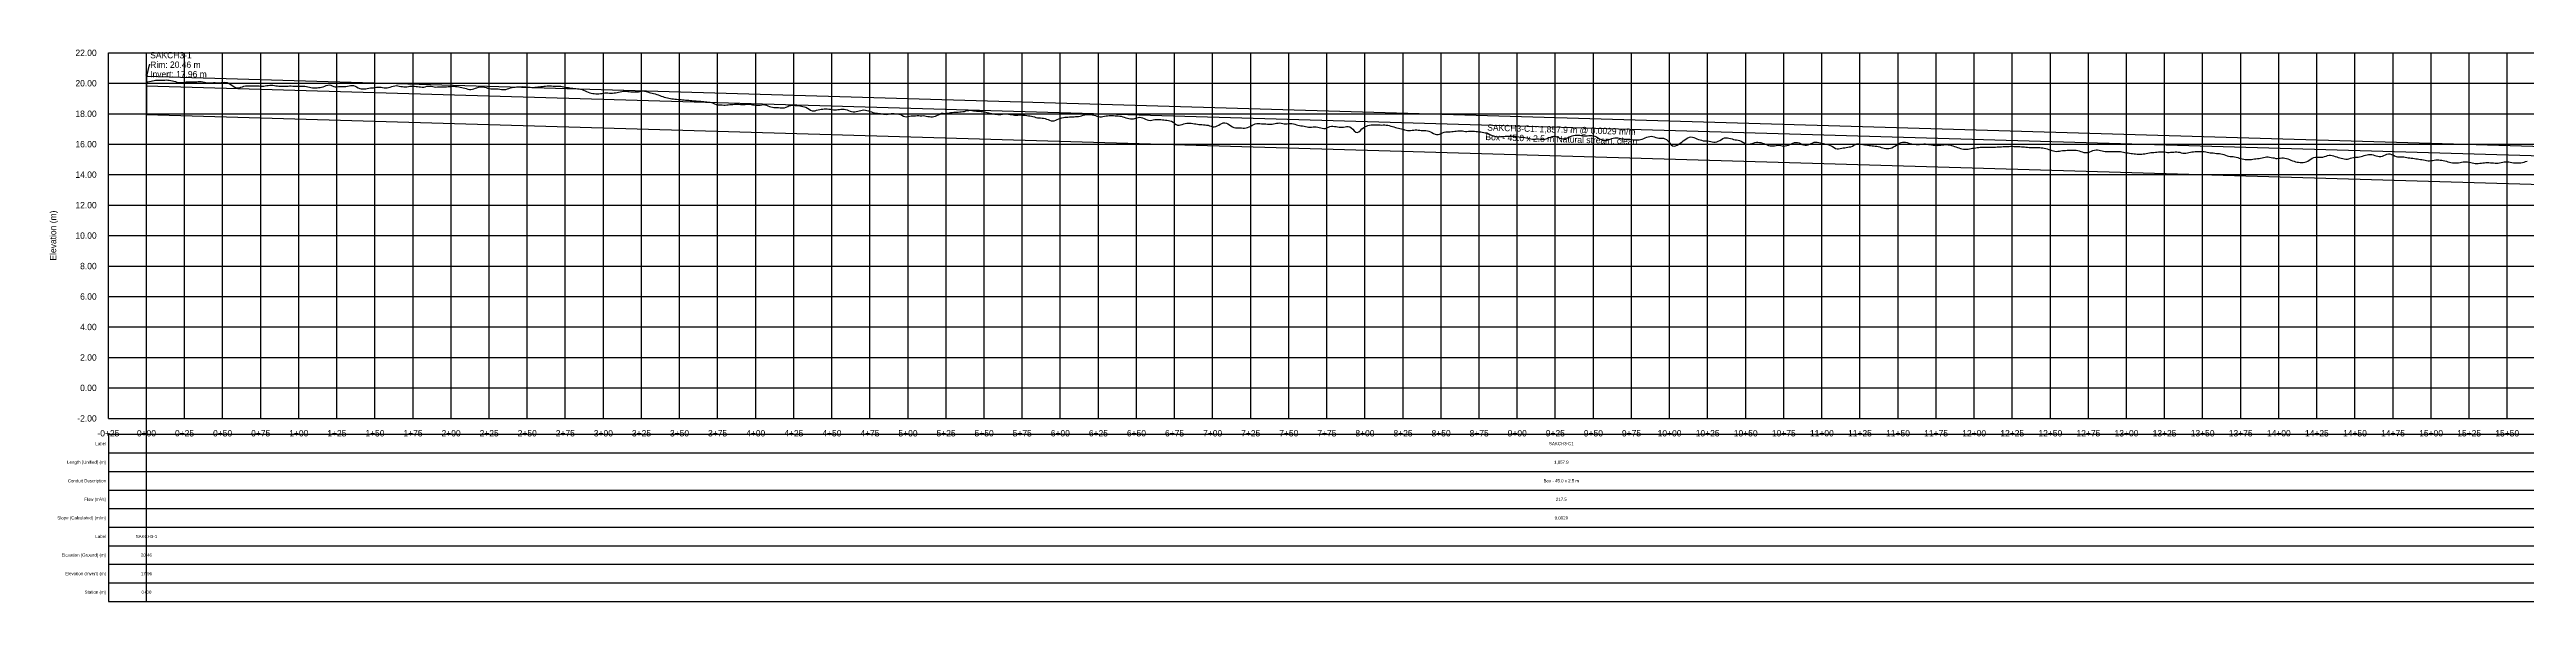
# Model space of a CAD drawing. Extents: x -64 to 6511, y -140 to 222.
# Drawn here: x -64 to 1563, y -140 to 222 of the extents above; entities that cross this region are included whole.
import ezdxf
from ezdxf.enums import TextEntityAlignment as Align

# ---------------------------------------------------------------- set-up
doc = ezdxf.new("R2010")
doc.units = 0
for name, color, linetype in [('Annotation', 7, 'Continuous'), ('Annotation_Table', 254, 'Continuous'), ('Crown', 7, 'Continuous'), ('Grid', 254, 'Continuous'), ('Grid_Text', 7, 'Continuous'), ('Ground_Elevation', 3, 'Continuous'), ('Hydraulic_Grade', 5, 'Continuous'), ('Invert', 7, 'Continuous'), ('Structure', 7, 'Continuous')]:
    doc.layers.add(name, color=color, linetype=linetype)

msp = doc.modelspace()

# ---------------------------------------------------------------- linework, layer by layer
at = {"layer": 'Annotation', "color": 0}
msp.add_lwpolyline([(2.44, 212.21), (1.7, 212.21), (0, 204.59)], dxfattribs=at)
msp.add_lwpolyline([(0, 204.59), (-0.2, 205.57), (0.59, 205.39)], close=True, dxfattribs=at)
at = {"layer": 'Annotation_Table', "color": 254}
for points in [[(0, -140.21), (0, 220)], [(-25, -30.48), (6474.95, -30.48)], [(-25, -30.48), (-25, -140.21)], [(-25, -42.67), (6474.95, -42.67)], [(-25, -54.86), (6474.95, -54.86)], [(-25, -67.06), (6474.95, -67.06)], [(-25, -79.25), (6474.95, -79.25)], [(-25, -91.44), (6474.95, -91.44)], [(-25, -103.63), (6474.95, -103.63)], [(-25, -115.82), (6474.95, -115.82)], [(-25, -128.02), (6474.95, -128.02)], [(-25, -140.21), (6474.95, -140.21)]]:
    msp.add_lwpolyline(points, dxfattribs=at)
at = {"layer": 'Crown', "color": 0}
for points in [[(0, 204.59), (0, 204.59)], [(0, 204.59), (1857.89, 150.27)]]:
    msp.add_lwpolyline(points, dxfattribs=at)
at = {"layer": 'Grid', "color": 254}
for points in [[(-25, 220), (6475, 220)], [(-25, -20), (-25, 220)], [(0, -20), (0, 220)], [(25, -20), (25, 220)], [(50, -20), (50, 220)], [(75, -20), (75, 220)], [(100, -20), (100, 220)], [(125, -20), (125, 220)], [(150, -20), (150, 220)], [(175, -20), (175, 220)], [(200, -20), (200, 220)], [(225, -20), (225, 220)], [(250, -20), (250, 220)], [(275, -20), (275, 220)], [(300, -20), (300, 220)], [(325, -20), (325, 220)], [(350, -20), (350, 220)], [(375, -20), (375, 220)], [(400, -20), (400, 220)], [(425, -20), (425, 220)], [(450, -20), (450, 220)], [(475, -20), (475, 220)], [(500, -20), (500, 220)], [(525, -20), (525, 220)], [(550, -20), (550, 220)], [(575, -20), (575, 220)], [(600, -20), (600, 220)], [(625, -20), (625, 220)], [(650, -20), (650, 220)], [(675, -20), (675, 220)], [(700, -20), (700, 220)], [(725, -20), (725, 220)], [(750, -20), (750, 220)], [(775, -20), (775, 220)], [(800, -20), (800, 220)], [(825, -20), (825, 220)], [(850, -20), (850, 220)], [(875, -20), (875, 220)], [(900, -20), (900, 220)], [(925, -20), (925, 220)], [(950, -20), (950, 220)], [(975, -20), (975, 220)], [(1000, -20), (1000, 220)], [(1025, -20), (1025, 220)], [(1050, -20), (1050, 220)], [(1075, -20), (1075, 220)], [(1100, -20), (1100, 220)], [(1125, -20), (1125, 220)], [(1150, -20), (1150, 220)], [(1175, -20), (1175, 220)], [(1200, -20), (1200, 220)], [(1225, -20), (1225, 220)], [(1250, -20), (1250, 220)], [(1275, -20), (1275, 220)], [(1300, -20), (1300, 220)], [(1325, -20), (1325, 220)], [(1350, -20), (1350, 220)], [(1375, -20), (1375, 220)], [(1400, -20), (1400, 220)], [(1425, -20), (1425, 220)], [(1450, -20), (1450, 220)], [(1475, -20), (1475, 220)], [(1500, -20), (1500, 220)], [(1525, -20), (1525, 220)], [(1550, -20), (1550, 220)], [(-25, 200), (6475, 200)], [(-25, 180), (6475, 180)], [(-25, 160), (6475, 160)], [(-25, 140), (6475, 140)], [(-25, 120), (6475, 120)], [(-25, 100), (6475, 100)], [(-25, 80), (6475, 80)], [(-25, 60), (6475, 60)], [(-25, 40), (6475, 40)], [(-25, 20), (6475, 20)], [(-25, 0), (6475, 0)], [(-25, -20), (6475, -20)]]:
    msp.add_lwpolyline(points, dxfattribs=at)
at = {"layer": 'Ground_Elevation', "color": 3}
msp.add_lwpolyline([(0, 200.89), (1, 201.01), (2, 201.18), (3, 201.4), (4, 201.65), (5, 201.85), (6, 201.97), (7, 202.04), (8, 202.08), (9, 202.08), (10, 202.07), (11, 202.08), (12, 202.11), (13, 202.15), (14, 202.11), (15, 202.03), (16, 201.88), (17, 201.69), (18, 201.43), (19, 201.12), (20, 200.81), (21, 200.54), (22, 200.42), (23, 200.44), (24, 200.6), (25, 200.78), (26, 200.92), (27, 200.97), (28, 200.95), (29, 200.93), (30, 200.92), (31, 200.94), (32, 200.99), (33, 201.05), (34, 201.12), (35, 201.14), (36, 201.07), (37, 200.91), (38, 200.7), (39, 200.52), (40, 200.38), (41, 200.32), (42, 200.33), (43, 200.36), (44, 200.4), (45, 200.4), (46, 200.36), (47, 200.33), (48, 200.37), (49, 200.47), (50, 200.57), (51, 200.63), (52, 200.6), (53, 200.4), (54, 199.99), (55, 199.42), (56, 198.71), (57, 198.01), (58, 197.43), (59, 197.06), (60, 196.91), (61, 197), (62, 197.34), (63, 197.73), (64, 198.08), (65, 198.27), (66, 198.34), (67, 198.33), (68, 198.3), (69, 198.3), (70, 198.33), (71, 198.38), (72, 198.37), (73, 198.32), (74, 198.25), (75, 198.17), (76, 198.12), (77, 198.14), (78, 198.24), (79, 198.43), (80, 198.62), (81, 198.76), (82, 198.79), (83, 198.69), (84, 198.55), (85, 198.39), (86, 198.22), (87, 198.11), (88, 198.09), (89, 198.12), (90, 198.19), (91, 198.2), (92, 198.18), (93, 198.19), (94, 198.23), (95, 198.24), (96, 198.15), (97, 198.07), (98, 198.03), (99, 198.01), (100, 198.01), (101, 198.04), (102, 198.1), (103, 198.12), (104, 198.07), (105, 197.9), (106, 197.69), (107, 197.48), (108, 197.27), (109, 197.07), (110, 196.96), (111, 196.93), (112, 197), (113, 197.16), (114, 197.33), (115, 197.5), (116, 197.75), (117, 198.08), (118, 198.48), (119, 198.84), (120, 198.95), (121, 198.76), (122, 198.31), (123, 197.84), (124, 197.62), (125, 197.69), (126, 197.81), (127, 197.84), (128, 197.83), (129, 197.82), (130, 197.82), (131, 197.87), (132, 198.01), (133, 198.21), (134, 198.43), (135, 198.6), (136, 198.47), (137, 198.05), (138, 197.57), (139, 197.08), (140, 196.66), (141, 196.41), (142, 196.33), (143, 196.36), (144, 196.44), (145, 196.59), (146, 196.78), (147, 196.94), (148, 197.03), (149, 197.1), (150, 197.21), (151, 197.35), (152, 197.45), (153, 197.47), (154, 197.4), (155, 197.23), (156, 197.05), (157, 196.92), (158, 196.95), (159, 197.12), (160, 197.43), (161, 197.78), (162, 198.12), (163, 198.34), (164, 198.43), (165, 198.33), (166, 198.16), (167, 197.98), (168, 197.83), (169, 197.75), (170, 197.73), (171, 197.76), (172, 197.86), (173, 198.01), (174, 198.14), (175, 198.15), (176, 198.05), (177, 197.95), (178, 197.85), (179, 197.73), (180, 197.58), (181, 197.48), (182, 197.55), (183, 197.75), (184, 197.99), (185, 198.12), (186, 198.11), (187, 197.99), (188, 197.82), (189, 197.65), (190, 197.55), (191, 197.56), (192, 197.64), (193, 197.73), (194, 197.77), (195, 197.75), (196, 197.73), (197, 197.75), (198, 197.84), (199, 197.92), (200, 197.98), (201, 198.01), (202, 198.01), (203, 197.93), (204, 197.79), (205, 197.58), (206, 197.36), (207, 197.17), (208, 196.98), (209, 196.76), (210, 196.46), (211, 196.16), (212, 195.94), (213, 195.9), (214, 196.02), (215, 196.3), (216, 196.68), (217, 197.09), (218, 197.44), (219, 197.65), (220, 197.68), (221, 197.6), (222, 197.4), (223, 197.17), (224, 196.89), (225, 196.62), (226, 196.41), (227, 196.32), (228, 196.31), (229, 196.32), (230, 196.31), (231, 196.24), (232, 196.12), (233, 195.98), (234, 195.88), (235, 195.86), (236, 196), (237, 196.28), (238, 196.62), (239, 196.95), (240, 197.22), (241, 197.43), (242, 197.55), (243, 197.6), (244, 197.64), (245, 197.69), (246, 197.75), (247, 197.78), (248, 197.75), (249, 197.65), (250, 197.54), (251, 197.44), (252, 197.38), (253, 197.33), (254, 197.33), (255, 197.41), (256, 197.53), (257, 197.66), (258, 197.76), (259, 197.81), (260, 197.89), (261, 198.03), (262, 198.18), (263, 198.32), (264, 198.36), (265, 198.31), (266, 198.23), (267, 198.16), (268, 198.14), (269, 198.15), (270, 198.16), (271, 198.12), (272, 198.03), (273, 197.91), (274, 197.72), (275, 197.5), (276, 197.31), (277, 197.13), (278, 196.97), (279, 196.83), (280, 196.7), (281, 196.58), (282, 196.46), (283, 196.35), (284, 196.25), (285, 196.12), (286, 195.91), (287, 195.57), (288, 195.1), (289, 194.59), (290, 194.17), (291, 193.82), (292, 193.56), (293, 193.38), (294, 193.21), (295, 193.08), (296, 193.04), (297, 193.08), (298, 193.18), (299, 193.32), (300, 193.48), (301, 193.63), (302, 193.71), (303, 193.67), (304, 193.59), (305, 193.54), (306, 193.55), (307, 193.62), (308, 193.75), (309, 193.93), (310, 194.15), (311, 194.4), (312, 194.64), (313, 194.78), (314, 194.81), (315, 194.77), (316, 194.65), (317, 194.53), (318, 194.44), (319, 194.39), (320, 194.36), (321, 194.32), (322, 194.35), (323, 194.44), (324, 194.67), (325, 194.88), (326, 194.93), (327, 194.82), (328, 194.6), (329, 194.3), (330, 193.97), (331, 193.66), (332, 193.42), (333, 193.2), (334, 192.97), (335, 192.69), (336, 192.36), (337, 192), (338, 191.62), (339, 191.25), (340, 190.91), (341, 190.6), (342, 190.35), (343, 190.15), (344, 189.98), (345, 189.85), (346, 189.71), (347, 189.61), (348, 189.51), (349, 189.42), (350, 189.34), (351, 189.26), (352, 189.17), (353, 189.08), (354, 188.99), (355, 188.9), (356, 188.82), (357, 188.73), (358, 188.65), (359, 188.57), (360, 188.5), (361, 188.42), (362, 188.34), (363, 188.25), (364, 188.16), (365, 188.07), (366, 187.97), (367, 187.87), (368, 187.76), (369, 187.64), (370, 187.51), (371, 187.32), (372, 186.91), (373, 186.41), (374, 186.05), (375, 185.87), (376, 185.8), (377, 185.77), (378, 185.74), (379, 185.72), (380, 185.73), (381, 185.81), (382, 185.9), (383, 185.99), (384, 186.05), (385, 186.12), (386, 186.2), (387, 186.26), (388, 186.26), (389, 186.22), (390, 186.17), (391, 186.15), (392, 186.13), (393, 186.13), (394, 186.18), (395, 186.24), (396, 186.22), (397, 186.1), (398, 185.92), (399, 185.74), (400, 185.64), (401, 185.59), (402, 185.61), (403, 185.7), (404, 185.85), (405, 185.96), (406, 185.88), (407, 185.61), (408, 185.2), (409, 184.81), (410, 184.5), (411, 184.29), (412, 184.18), (413, 184.16), (414, 184.14), (415, 184.05), (416, 183.91), (417, 183.83), (418, 183.84), (419, 183.96), (420, 184.29), (421, 184.81), (422, 185.32), (423, 185.48), (424, 185.55), (425, 185.56), (426, 185.51), (427, 185.42), (428, 185.3), (429, 185.15), (430, 184.99), (431, 184.78), (432, 184.55), (433, 184.24), (434, 183.69), (435, 182.98), (436, 182.35), (437, 181.99), (438, 181.87), (439, 181.98), (440, 182.26), (441, 182.57), (442, 182.8), (443, 182.96), (444, 183.06), (445, 183.14), (446, 183.16), (447, 183.14), (448, 183.08), (449, 182.95), (450, 182.78), (451, 182.63), (452, 182.55), (453, 182.57), (454, 182.68), (455, 182.82), (456, 182.96), (457, 183.02), (458, 182.99), (459, 182.8), (460, 182.49), (461, 182.09), (462, 181.69), (463, 181.38), (464, 181.21), (465, 181.22), (466, 181.37), (467, 181.59), (468, 181.89), (469, 182.19), (470, 182.41), (471, 182.48), (472, 182.39), (473, 182.16), (474, 181.85), (475, 181.49), (476, 181.16), (477, 180.87), (478, 180.65), (479, 180.48), (480, 180.36), (481, 180.25), (482, 180.12), (483, 179.99), (484, 179.82), (485, 179.66), (486, 179.6), (487, 179.69), (488, 179.92), (489, 180.15), (490, 180.19), (491, 180.12), (492, 180.01), (493, 179.89), (494, 179.8), (495, 179.69), (496, 179.12), (497, 178.47), (498, 178.08), (499, 177.99), (500, 178.15), (501, 178.49), (502, 178.61), (503, 178.67), (504, 178.7), (505, 178.7), (506, 178.8), (507, 178.81), (508, 178.69), (509, 178.66), (510, 178.74), (511, 178.64), (512, 178.43), (513, 178.25), (514, 178.09), (515, 178.07), (516, 178.04), (517, 178.15), (518, 178.47), (519, 178.84), (520, 179.24), (521, 179.8), (522, 180.28), (523, 180.28), (524, 180.26), (525, 180.29), (526, 180.39), (527, 180.54), (528, 180.71), (529, 180.86), (530, 180.98), (531, 181.05), (532, 181.09), (533, 181.12), (534, 181.15), (535, 181.23), (536, 181.36), (537, 181.57), (538, 181.82), (539, 182.04), (540, 182.18), (541, 182.24), (542, 182.12), (543, 181.95), (544, 181.84), (545, 181.78), (546, 181.73), (547, 181.66), (548, 181.53), (549, 181.38), (550, 181.24), (551, 181.08), (552, 180.86), (553, 180.62), (554, 180.37), (555, 180.15), (556, 179.97), (557, 179.8), (558, 179.64), (559, 179.49), (560, 179.45), (561, 179.53), (562, 179.75), (563, 179.89), (564, 179.9), (565, 179.84), (566, 179.74), (567, 179.6), (568, 179.42), (569, 179.24), (570, 179.12), (571, 179.09), (572, 179.16), (573, 179.22), (574, 179.19), (575, 179.15), (576, 179.07), (577, 178.96), (578, 178.83), (579, 178.71), (580, 178.61), (581, 178.45), (582, 178.27), (583, 177.96), (584, 177.6), (585, 177.38), (586, 177.29), (587, 177.23), (588, 177.17), (589, 177.03), (590, 176.83), (591, 176.53), (592, 176.13), (593, 175.72), (594, 175.39), (595, 175.23), (596, 175.37), (597, 175.73), (598, 176.16), (599, 176.57), (600, 176.95), (601, 177.31), (602, 177.59), (603, 177.74), (604, 177.79), (605, 177.83), (606, 177.89), (607, 177.96), (608, 178), (609, 178.05), (610, 178.08), (611, 178.09), (612, 178.15), (613, 178.36), (614, 178.7), (615, 179.11), (616, 179.36), (617, 179.46), (618, 179.47), (619, 179.46), (620, 179.42), (621, 179.3), (622, 179.07), (623, 178.77), (624, 178.46), (625, 178.18), (626, 178.01), (627, 178.06), (628, 178.28), (629, 178.46), (630, 178.61), (631, 178.69), (632, 178.74), (633, 178.77), (634, 178.76), (635, 178.75), (636, 178.71), (637, 178.68), (638, 178.62), (639, 178.5), (640, 178.34), (641, 178.06), (642, 177.7), (643, 177.35), (644, 177.05), (645, 176.79), (646, 176.63), (647, 176.63), (648, 176.74), (649, 176.95), (650, 177.24), (651, 177.52), (652, 177.66), (653, 177.6), (654, 177.29), (655, 176.88), (656, 176.41), (657, 175.99), (658, 175.72), (659, 175.66), (660, 175.81), (661, 176.07), (662, 176.21), (663, 176.19), (664, 176.17), (665, 176.18), (666, 176.14), (667, 176.07), (668, 175.98), (669, 175.86), (670, 175.71), (671, 175.53), (672, 175.32), (673, 175.08), (674, 174.46), (675, 173.52), (676, 172.85), (677, 172.5), (678, 172.47), (679, 172.66), (680, 172.95), (681, 173.28), (682, 173.56), (683, 173.76), (684, 173.88), (685, 173.91), (686, 173.81), (687, 173.66), (688, 173.47), (689, 173.27), (690, 173.08), (691, 172.95), (692, 172.88), (693, 172.83), (694, 172.8), (695, 172.73), (696, 172.6), (697, 172.39), (698, 172.1), (699, 171.75), (700, 171.46), (701, 171.4), (702, 171.59), (703, 172.01), (704, 172.55), (705, 173.12), (706, 173.6), (707, 173.96), (708, 174.08), (709, 173.89), (710, 173.39), (711, 172.71), (712, 172.03), (713, 171.47), (714, 171.07), (715, 170.81), (716, 170.71), (717, 170.74), (718, 170.77), (719, 170.69), (720, 170.58), (721, 170.53), (722, 170.65), (723, 170.94), (724, 171.33), (725, 171.85), (726, 172.42), (727, 172.99), (728, 173.38), (729, 173.54), (730, 173.57), (731, 173.52), (732, 173.46), (733, 173.42), (734, 173.38), (735, 173.32), (736, 173.21), (737, 173.09), (738, 173.1), (739, 173.25), (740, 173.43), (741, 173.6), (742, 173.75), (743, 173.9), (744, 173.98), (745, 173.86), (746, 173.54), (747, 173.28), (748, 173.27), (749, 173.39), (750, 173.51), (751, 173.6), (752, 173.5), (753, 173.35), (754, 173.12), (755, 172.82), (756, 172.52), (757, 172.26), (758, 172.1), (759, 171.98), (760, 171.83), (761, 171.58), (762, 171.32), (763, 171.14), (764, 171.09), (765, 171.14), (766, 171.3), (767, 171.43), (768, 171.47), (769, 171.27), (770, 171.04), (771, 170.73), (772, 170.43), (773, 170.29), (774, 170.4), (775, 170.77), (776, 171.29), (777, 171.69), (778, 171.85), (779, 171.79), (780, 171.67), (781, 171.52), (782, 171.37), (783, 171.21), (784, 171.1), (785, 171.13), (786, 171.24), (787, 171.4), (788, 171.54), (789, 171.6), (790, 171.46), (791, 170.76), (792, 169.76), (793, 168.7), (794, 167.96), (795, 167.75), (796, 168.14), (797, 168.96), (798, 170), (799, 170.82), (800, 171.36), (801, 171.88), (802, 172.27), (803, 172.53), (804, 172.65), (805, 172.69), (806, 172.69), (807, 172.67), (808, 172.65), (809, 172.63), (810, 172.61), (811, 172.6), (812, 172.61), (813, 172.63), (814, 172.56), (815, 172.4), (816, 172.19), (817, 171.93), (818, 171.62), (819, 171.31), (820, 170.99), (821, 170.71), (822, 170.47), (823, 170.28), (824, 170.14), (825, 169.84), (826, 169.52), (827, 169.25), (828, 169.05), (829, 168.94), (830, 168.96), (831, 169.11), (832, 169.31), (833, 169.42), (834, 169.41), (835, 169.28), (836, 169.11), (837, 168.99), (838, 168.95), (839, 168.98), (840, 168.96), (841, 168.85), (842, 168.57), (843, 168.12), (844, 167.58), (845, 167.05), (846, 166.61), (847, 166.38), (848, 166.43), (849, 166.67), (850, 167.03), (851, 167.45), (852, 167.83), (853, 168.09), (854, 168.19), (855, 168.19), (856, 168.19), (857, 168.28), (858, 168.41), (859, 168.55), (860, 168.66), (861, 168.74), (862, 168.82), (863, 168.83), (864, 168.69), (865, 168.46), (866, 168.34), (867, 168.39), (868, 168.48), (869, 168.52), (870, 168.53), (871, 168.52), (872, 168.48), (873, 168.42), (874, 168.31), (875, 168.18), (876, 168.02), (877, 167.86), (878, 167.7), (879, 167.54), (880, 167.39), (881, 167.02), (882, 166.42), (883, 165.92), (884, 165.54), (885, 165.25), (886, 165.05), (887, 164.93), (888, 164.91), (889, 164.97), (890, 165.05), (891, 165.14), (892, 165.25), (893, 165.35), (894, 165.38), (895, 165.37), (896, 165.35), (897, 165.3), (898, 165.23), (899, 165.12), (900, 164.95), (901, 164.76), (902, 164.64), (903, 164.58), (904, 164.51), (905, 164.37), (906, 164.17), (907, 163.94), (908, 163.74), (909, 163.54), (910, 163.4), (911, 163.35), (912, 163.4), (913, 163.44), (914, 163.45), (915, 163.41), (916, 163.32), (917, 163.23), (918, 163.27), (919, 163.53), (920, 163.92), (921, 164.32), (922, 164.72), (923, 165.11), (924, 165.35), (925, 165.3), (926, 164.94), (927, 164.44), (928, 163.99), (929, 163.66), (930, 163.49), (931, 163.55), (932, 163.84), (933, 164.28), (934, 164.76), (935, 165.14), (936, 165.45), (937, 165.71), (938, 165.93), (939, 166), (940, 165.94), (941, 165.85), (942, 165.76), (943, 165.65), (944, 165.51), (945, 165.43), (946, 165.49), (947, 165.62), (948, 165.72), (949, 165.74), (950, 165.6), (951, 165.28), (952, 164.78), (953, 164.17), (954, 163.54), (955, 163.02), (956, 162.66), (957, 162.47), (958, 162.51), (959, 162.73), (960, 163.03), (961, 163.34), (962, 163.67), (963, 163.98), (964, 164.2), (965, 164.25), (966, 164.14), (967, 163.96), (968, 163.8), (969, 163.63), (970, 163.46), (971, 163.34), (972, 163.3), (973, 163.29), (974, 163.21), (975, 163.04), (976, 162.86), (977, 162.76), (978, 162.76), (979, 162.82), (980, 162.94), (981, 163.12), (982, 163.37), (983, 163.72), (984, 164.12), (985, 164.52), (986, 164.85), (987, 165.11), (988, 165.21), (989, 165.11), (990, 164.84), (991, 164.48), (992, 164.15), (993, 163.96), (994, 163.91), (995, 163.91), (996, 163.85), (997, 163.58), (998, 162.99), (999, 162.01), (1000, 160.79), (1001, 159.68), (1002, 158.97), (1003, 158.81), (1004, 159), (1005, 159.46), (1006, 160.01), (1007, 160.66), (1008, 161.41), (1009, 162.18), (1010, 162.91), (1011, 163.59), (1012, 164.16), (1013, 164.52), (1014, 164.74), (1015, 164.62), (1016, 164.33), (1017, 163.98), (1018, 163.59), (1019, 163.19), (1020, 162.86), (1021, 162.57), (1022, 162.28), (1023, 162.22), (1024, 162.28), (1025, 162.24), (1026, 162.03), (1027, 161.74), (1028, 161.49), (1029, 161.4), (1030, 161.44), (1031, 161.58), (1032, 161.93), (1033, 162.51), (1034, 163.19), (1035, 163.78), (1036, 164.12), (1037, 164.2), (1038, 164.1), (1039, 163.89), (1040, 163.67), (1041, 163.44), (1042, 163.18), (1043, 162.94), (1044, 162.77), (1045, 162.65), (1046, 162.43), (1047, 162.02), (1048, 161.43), (1049, 160.8), (1050, 160.33), (1051, 160.11), (1052, 160.08), (1053, 160.19), (1054, 160.41), (1055, 160.74), (1056, 161.05), (1057, 161.26), (1058, 161.3), (1059, 161.22), (1060, 161.02), (1061, 160.73), (1062, 160.37), (1063, 159.98), (1064, 159.57), (1065, 159.21), (1066, 158.97), (1067, 158.87), (1068, 158.88), (1069, 159), (1070, 159.16), (1071, 159.27), (1072, 159.26), (1073, 159.12), (1074, 158.91), (1075, 158.78), (1076, 158.85), (1077, 159.05), (1078, 159.37), (1079, 159.8), (1080, 160.28), (1081, 160.73), (1082, 161.07), (1083, 161.2), (1084, 161.11), (1085, 160.82), (1086, 160.4), (1087, 159.9), (1088, 159.5), (1089, 159.27), (1090, 159.34), (1091, 159.61), (1092, 160.03), (1093, 160.47), (1094, 160.91), (1095, 161.26), (1096, 161.43), (1097, 161.35), (1098, 161.13), (1099, 160.93), (1100, 160.72), (1101, 160.5), (1102, 160.28), (1103, 160.02), (1104, 159.74), (1105, 159.43), (1106, 159.02), (1107, 158.44), (1108, 157.75), (1109, 157.18), (1110, 156.89), (1111, 156.97), (1112, 157.19), (1113, 157.39), (1114, 157.53), (1115, 157.69), (1116, 157.93), (1117, 158.14), (1118, 158.22), (1119, 158.34), (1120, 158.69), (1121, 159.28), (1122, 159.91), (1123, 160.23), (1124, 160.22), (1125, 160.14), (1126, 160.01), (1127, 159.85), (1128, 159.68), (1129, 159.51), (1130, 159.35), (1131, 159.21), (1132, 159.08), (1133, 158.96), (1134, 158.86), (1135, 158.78), (1136, 158.67), (1137, 158.52), (1138, 158.27), (1139, 157.93), (1140, 157.66), (1141, 157.43), (1142, 157.23), (1143, 157.09), (1144, 157.1), (1145, 157.3), (1146, 157.68), (1147, 158.18), (1148, 158.78), (1149, 159.46), (1150, 160.14), (1151, 160.7), (1152, 161.09), (1153, 161.31), (1154, 161.37), (1155, 161.29), (1156, 161.05), (1157, 160.75), (1158, 160.48), (1159, 160.27), (1160, 160.09), (1161, 159.93), (1162, 159.81), (1163, 159.78), (1164, 159.85), (1165, 159.97), (1166, 160.08), (1167, 160.15), (1168, 160.15), (1169, 160.08), (1170, 159.91), (1171, 159.71), (1172, 159.54), (1173, 159.43), (1174, 159.33), (1175, 159.26), (1176, 159.24), (1177, 159.28), (1178, 159.39), (1179, 159.51), (1180, 159.63), (1181, 159.72), (1182, 159.75), (1183, 159.69), (1184, 159.48), (1185, 159.19), (1186, 158.84), (1187, 158.5), (1188, 158.19), (1189, 157.89), (1190, 157.58), (1191, 157.26), (1192, 157), (1193, 156.82), (1194, 156.73), (1195, 156.73), (1196, 156.81), (1197, 156.95), (1198, 157.14), (1199, 157.33), (1200, 157.5), (1201, 157.66), (1202, 157.81), (1203, 157.94), (1204, 158.03), (1205, 158.06), (1206, 158.04), (1207, 158.02), (1208, 158.02), (1209, 158.05), (1210, 158.07), (1211, 158.09), (1212, 158.1), (1213, 158.12), (1214, 158.14), (1215, 158.19), (1216, 158.24), (1217, 158.28), (1218, 158.34), (1219, 158.39), (1220, 158.43), (1221, 158.48), (1222, 158.52), (1223, 158.56), (1224, 158.6), (1225, 158.61), (1226, 158.59), (1227, 158.56), (1228, 158.52), (1229, 158.48), (1230, 158.42), (1231, 158.36), (1232, 158.29), (1233, 158.22), (1234, 158.13), (1235, 158.03), (1236, 157.94), (1237, 157.87), (1238, 157.81), (1239, 157.78), (1240, 157.78), (1241, 157.79), (1242, 157.79), (1243, 157.77), (1244, 157.72), (1245, 157.64), (1246, 157.49), (1247, 157.27), (1248, 156.97), (1249, 156.62), (1250, 156.25), (1251, 155.91), (1252, 155.62), (1253, 155.4), (1254, 155.3), (1255, 155.33), (1256, 155.5), (1257, 155.71), (1258, 155.86), (1259, 155.92), (1260, 155.95), (1261, 155.99), (1262, 156.05), (1263, 156.1), (1264, 156.14), (1265, 156.17), (1266, 156.18), (1267, 156.13), (1268, 155.94), (1269, 155.63), (1270, 155.25), (1271, 154.9), (1272, 154.63), (1273, 154.49), (1274, 154.49), (1275, 154.63), (1276, 154.92), (1277, 155.34), (1278, 155.76), (1279, 156.09), (1280, 156.25), (1281, 156.24), (1282, 156.1), (1283, 155.87), (1284, 155.61), (1285, 155.39), (1286, 155.22), (1287, 155.13), (1288, 155.1), (1289, 155.13), (1290, 155.16), (1291, 155.19), (1292, 155.23), (1293, 155.3), (1294, 155.31), (1295, 155.25), (1296, 155.12), (1297, 154.97), (1298, 154.82), (1299, 154.64), (1300, 154.43), (1301, 154.25), (1302, 154.08), (1303, 153.93), (1304, 153.79), (1305, 153.68), (1306, 153.58), (1307, 153.51), (1308, 153.46), (1309, 153.46), (1310, 153.52), (1311, 153.62), (1312, 153.77), (1313, 153.97), (1314, 154.21), (1315, 154.42), (1316, 154.54), (1317, 154.61), (1318, 154.65), (1319, 154.72), (1320, 154.81), (1321, 154.91), (1322, 155.01), (1323, 155.08), (1324, 155.04), (1325, 154.92), (1326, 154.76), (1327, 154.65), (1328, 154.61), (1329, 154.67), (1330, 154.75), (1331, 154.86), (1332, 154.96), (1333, 154.97), (1334, 154.87), (1335, 154.67), (1336, 154.43), (1337, 154.22), (1338, 154.11), (1339, 154.16), (1340, 154.34), (1341, 154.59), (1342, 154.8), (1343, 154.95), (1344, 155.05), (1345, 155.12), (1346, 155.18), (1347, 155.22), (1348, 155.22), (1349, 155.18), (1350, 155.13), (1351, 155.1), (1352, 155.03), (1353, 154.86), (1354, 154.64), (1355, 154.41), (1356, 154.27), (1357, 154.27), (1358, 154.04), (1359, 153.91), (1360, 153.83), (1361, 153.8), (1362, 153.7), (1363, 153.48), (1364, 153.14), (1365, 152.73), (1366, 152.34), (1367, 152.09), (1368, 151.98), (1369, 151.95), (1370, 151.88), (1371, 151.72), (1372, 151.5), (1373, 151.22), (1374, 150.92), (1375, 150.6), (1376, 150.3), (1377, 150.09), (1378, 149.96), (1379, 149.92), (1380, 149.91), (1381, 149.91), (1382, 149.99), (1383, 150.12), (1384, 150.32), (1385, 150.49), (1386, 150.6), (1387, 150.64), (1388, 150.75), (1389, 150.99), (1390, 151.29), (1391, 151.52), (1392, 151.62), (1393, 151.62), (1394, 151.53), (1395, 151.36), (1396, 151.1), (1397, 151.1), (1398, 150.68), (1399, 150.67), (1400, 150.78), (1401, 150.92), (1402, 151), (1403, 150.99), (1404, 150.89), (1405, 150.68), (1406, 150.37), (1407, 150.01), (1408, 149.59), (1409, 149.18), (1410, 148.83), (1411, 148.52), (1412, 148.28), (1413, 148.11), (1414, 148.01), (1415, 148), (1416, 148.07), (1417, 148.23), (1418, 148.48), (1419, 148.89), (1420, 149.53), (1421, 150.27), (1422, 150.9), (1423, 151.3), (1424, 151.51), (1425, 151.57), (1426, 151.51), (1427, 151.4), (1428, 151.39), (1429, 151.56), (1430, 151.87), (1431, 152.23), (1432, 152.52), (1433, 152.7), (1434, 152.72), (1435, 152.57), (1436, 152.32), (1437, 152), (1438, 151.67), (1439, 151.36), (1440, 151.08), (1441, 150.8), (1442, 150.52), (1443, 150.29), (1444, 150.19), (1445, 150.27), (1446, 150.48), (1447, 150.73), (1448, 151), (1449, 151.24), (1450, 151.39), (1451, 151.46), (1452, 151.52), (1453, 151.62), (1454, 151.82), (1455, 152.11), (1456, 152.47), (1457, 152.82), (1458, 153.11), (1459, 153.26), (1460, 153.31), (1461, 153.2), (1462, 152.94), (1463, 152.64), (1464, 152.31), (1465, 152.06), (1466, 151.88), (1467, 151.89), (1468, 152.11), (1469, 152.57), (1470, 153.12), (1471, 153.56), (1472, 153.71), (1473, 153.62), (1474, 153.34), (1475, 152.95), (1476, 152.46), (1477, 151.98), (1478, 151.69), (1479, 151.62), (1480, 151.66), (1481, 151.7), (1482, 151.62), (1483, 151.47), (1484, 151.29), (1485, 151.15), (1486, 151.04), (1487, 150.93), (1488, 150.79), (1489, 150.63), (1490, 150.48), (1491, 150.34), (1492, 150.18), (1493, 150.02), (1494, 149.86), (1495, 149.7), (1496, 149.5), (1497, 149.29), (1498, 149.15), (1499, 149.12), (1500, 149.2), (1501, 149.36), (1502, 149.52), (1503, 149.65), (1504, 149.72), (1505, 149.71), (1506, 149.61), (1507, 149.42), (1508, 149.21), (1509, 149), (1510, 148.78), (1511, 148.53), (1512, 148.27), (1513, 148.03), (1514, 147.86), (1515, 147.78), (1516, 147.73), (1517, 147.76), (1518, 147.87), (1519, 148.04), (1520, 148.22), (1521, 148.38), (1522, 148.48), (1523, 148.49), (1524, 148.4), (1525, 148.2), (1526, 147.95), (1527, 147.71), (1528, 147.52), (1529, 147.38), (1530, 147.33), (1531, 147.36), (1532, 147.47), (1533, 147.61), (1534, 147.75), (1535, 147.85), (1536, 147.92), (1537, 147.93), (1538, 147.89), (1539, 147.83), (1540, 147.76), (1541, 147.68), (1542, 147.59), (1543, 147.57), (1544, 147.62), (1545, 147.77), (1546, 147.97), (1547, 148.19), (1548, 148.36), (1549, 148.44), (1550, 148.44), (1551, 148.38), (1552, 148.24), (1553, 148.06), (1554, 147.87), (1555, 147.72), (1556, 147.67), (1557, 147.69), (1558, 147.74), (1559, 147.83), (1560, 148.02), (1561, 148.29), (1562, 148.62), (1563, 148.95)], dxfattribs=at)
at = {"layer": 'Hydraulic_Grade', "color": 5}
msp.add_lwpolyline([(0, 198.25), (1857.89, 143.99)], dxfattribs=at)
at = {"layer": 'Invert', "color": 0}
for points in [[(0, 179.59), (0, 179.59)], [(0, 179.59), (1857.89, 125.27)]]:
    msp.add_lwpolyline(points, dxfattribs=at)
at = {"layer": 'Structure', "color": 0}
msp.add_lwpolyline([(0, 204.59), (0, 179.59)], dxfattribs=at)
msp.add_lwpolyline([(0, 204.59), (0, 179.59)], dxfattribs=at)

# ---------------------------------------------------------------- texts
at = {"layer": 'Annotation', "color": 0}
for s, height, p in [('SAKCH3-1', 4.167, (2.44, 218.46)), ('Rim: 20.46 m', 4.1667, (2.44, 212.21)), ('Invert: 17.96 m', 4.1667, (2.44, 205.96))]:
    msp.add_text(s, height=height, dxfattribs=at).set_placement(p, align=Align.MIDDLE_LEFT)
for s, p in [('Box - 45.0 x 2.5 m Natural stream, clean', (928.95, 163.32)), ('SAKCH3-C1: 1,857.9 m @ 0.0029 m/m', (928.95, 169.57))]:
    msp.add_text(s, height=4.1667, rotation=358.32529, dxfattribs=at).set_placement(p, align=Align.MIDDLE_CENTER)
at = {"layer": 'Annotation_Table', "color": 0}
for s, height, p in [('Length (Unified) (m)', 2.0833, (-26.52, -48.77)), ('Label', 2.083, (-26.52, -36.58)), ('Conduit Description', 2.0833, (-26.52, -60.96)), ('Flow (m³/s)', 2.0833, (-26.52, -73.15)), ('Slope (Calculated) (m/m)', 2.0833, (-26.52, -85.34)), ('Label', 2.083, (-26.52, -97.54)), ('Elevation (Ground) (m)', 2.0833, (-26.52, -109.73)), ('Elevation (Invert) (m)', 2.0833, (-26.52, -121.92)), ('Station (m)', 2.0833, (-26.52, -134.11))]:
    msp.add_text(s, height=height, dxfattribs=at).set_placement(p, align=Align.MIDDLE_RIGHT)
for s, height, p in [('SAKCH3-C1', 2.083, (928.95, -36.58)), ('1,857.9', 2.083, (928.95, -48.77)), ('Box - 45.0 x 2.5 m', 2.0833, (928.95, -60.96)), ('217.5', 2.083, (928.95, -73.15)), ('SAKCH3-1', 2.083, (0, -97.54)), ('0.0029', 2.083, (928.95, -85.34)), ('20.46', 2.083, (0, -109.73)), ('17.96', 2.083, (0, -121.92)), ('0+00', 2.083, (0, -134.11))]:
    msp.add_text(s, height=height, dxfattribs=at).set_placement(p, align=Align.MIDDLE_CENTER)
at = {"layer": 'Grid_Text', "color": 0}
for s, p in [('22.00', (-32.7, 220)), ('20.00', (-32.7, 200)), ('18.00', (-32.7, 180)), ('16.00', (-32.7, 160)), ('14.00', (-32.7, 140)), ('12.00', (-32.7, 120)), ('10.00', (-32.7, 100)), ('8.00', (-32.7, 80)), ('6.00', (-32.7, 60)), ('4.00', (-32.7, 40)), ('2.00', (-32.7, 20)), ('0.00', (-32.7, 0)), ('-2.00', (-32.7, -20))]:
    msp.add_text(s, height=4.167, dxfattribs=at).set_placement(p, align=Align.MIDDLE_RIGHT)
msp.add_text('Elevation (m)', height=4.1667, rotation=90, dxfattribs=at).set_placement((-58, 100), align=Align.BOTTOM_CENTER)
for s, p in [('-0+25', (-25, -27.7)), ('0+00', (0, -27.7)), ('0+25', (25, -27.7)), ('0+50', (50, -27.7)), ('0+75', (75, -27.7)), ('1+00', (100, -27.7)), ('1+25', (125, -27.7)), ('1+50', (150, -27.7)), ('1+75', (175, -27.7)), ('2+00', (200, -27.7)), ('2+25', (225, -27.7)), ('2+50', (250, -27.7)), ('2+75', (275, -27.7)), ('3+00', (300, -27.7)), ('3+25', (325, -27.7)), ('3+50', (350, -27.7)), ('3+75', (375, -27.7)), ('4+00', (400, -27.7)), ('4+25', (425, -27.7)), ('4+50', (450, -27.7)), ('4+75', (475, -27.7)), ('5+00', (500, -27.7)), ('5+25', (525, -27.7)), ('5+50', (550, -27.7)), ('5+75', (575, -27.7)), ('6+00', (600, -27.7)), ('6+25', (625, -27.7)), ('6+50', (650, -27.7)), ('6+75', (675, -27.7)), ('7+00', (700, -27.7)), ('7+25', (725, -27.7)), ('7+50', (750, -27.7)), ('7+75', (775, -27.7)), ('8+00', (800, -27.7)), ('8+25', (825, -27.7)), ('8+50', (850, -27.7)), ('8+75', (875, -27.7)), ('9+00', (900, -27.7)), ('9+25', (925, -27.7)), ('9+50', (950, -27.7)), ('9+75', (975, -27.7)), ('10+00', (1000, -27.7)), ('10+25', (1025, -27.7)), ('10+50', (1050, -27.7)), ('10+75', (1075, -27.7)), ('11+00', (1100, -27.7)), ('11+25', (1125, -27.7)), ('11+50', (1150, -27.7)), ('11+75', (1175, -27.7)), ('12+00', (1200, -27.7)), ('12+25', (1225, -27.7)), ('12+50', (1250, -27.7)), ('12+75', (1275, -27.7)), ('13+00', (1300, -27.7)), ('13+25', (1325, -27.7)), ('13+50', (1350, -27.7)), ('13+75', (1375, -27.7)), ('14+00', (1400, -27.7)), ('14+25', (1425, -27.7)), ('14+50', (1450, -27.7)), ('14+75', (1475, -27.7)), ('15+00', (1500, -27.7)), ('15+25', (1525, -27.7)), ('15+50', (1550, -27.7))]:
    msp.add_text(s, height=4.167, dxfattribs=at).set_placement(p, align=Align.TOP_CENTER)

doc.saveas('drawing.dxf')
